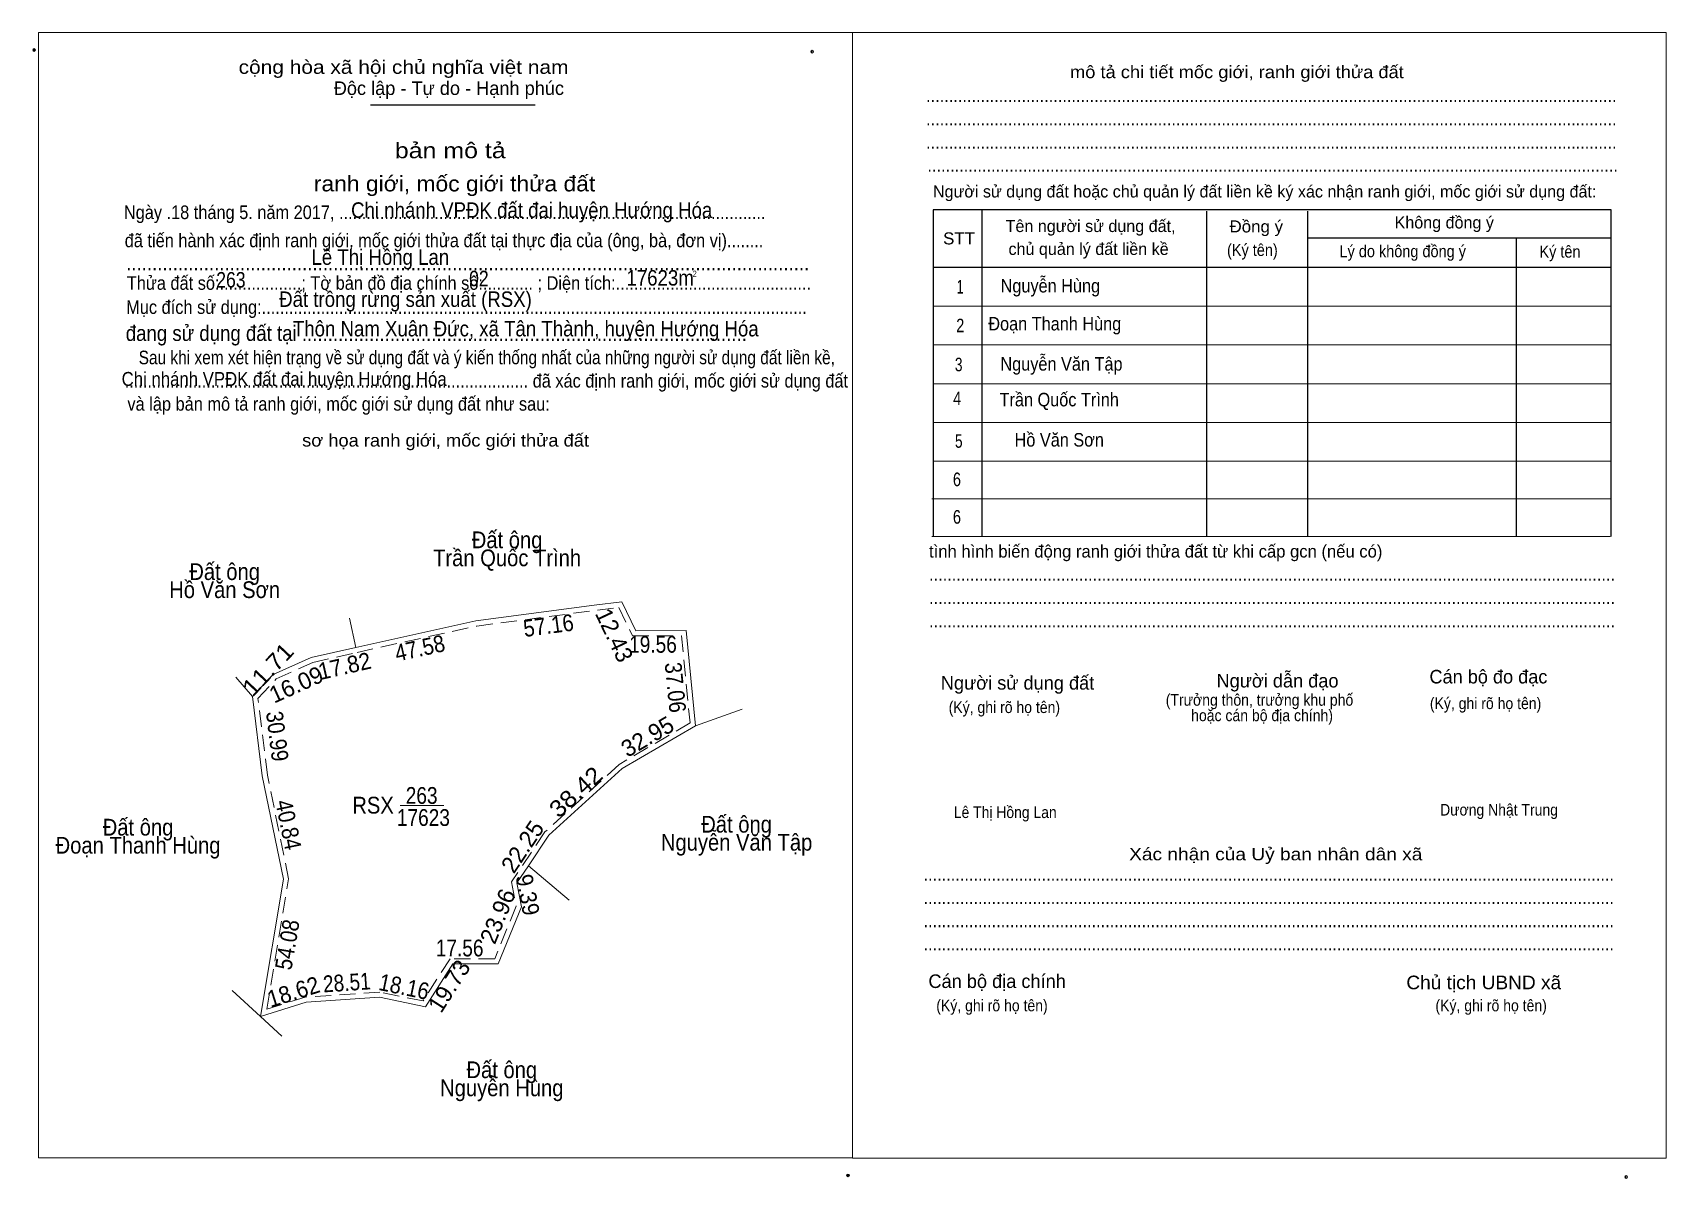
# Model space of a CAD drawing. Header units: metres. Extents: x 537516 to 542248, y 1836644 to 1838078.
# Drawn here: x 541615 to 542248, y 1836644 to 1837088 of the extents above; entities that cross this region are included whole.
import ezdxf
from ezdxf.enums import TextEntityAlignment as Align

# ---------------------------------------------------------------- set-up
doc = ezdxf.new("R2010")
doc.units = ezdxf.units.M
doc.header["$LTSCALE"] = 2.1
doc.header["$PDMODE"] = 32
doc.header["$PDSIZE"] = 1.05
doc.linetypes.add('DOTTED', pattern=[1.5, 0.3, -1.2])
doc.linetypes.add('MEDIUM_DASHED', pattern=[4.5, 3, -1.5])
for name, color, linetype, lineweight in [('1', 7, 'DOTTED', 13), ('10', 7, 'Continuous', 13), ('63', 7, 'Continuous', 13), ('7', 7, 'Continuous', 13)]:
    doc.layers.add(name, color=color, linetype=linetype, lineweight=lineweight)
for name, color, linetype in [('17', 7, 'Continuous'), ('25', 7, 'Continuous'), ('6', 7, 'Continuous')]:
    doc.layers.add(name, color=color, linetype=linetype)

msp = doc.modelspace()

# ---------------------------------------------------------------- linework, layer by layer
at = {"layer": '1', "linetype": 'MEDIUM_DASHED'}
msp.add_lwpolyline([(541841.86, 1836865.15), (541847.11, 1836854.09), (541866.12, 1836854.13), (541869.44, 1836820.33), (541841.94, 1836804.22), (541813.2, 1836778.05), (541800.2, 1836758.69), (541802.04, 1836749.24), (541793.71, 1836728.86), (541776.4, 1836728.86), (541765.91, 1836712.48), (541749.2, 1836715.91), (541720.24, 1836713.98), (541705.35, 1836709.31), (541713.82, 1836759.8), (541705.59, 1836800.09), (541701.92, 1836829.84), (541709.04, 1836837.39), (541723.17, 1836843.76), (541740.34, 1836847.68), (541786.72, 1836857.9)], close=True, dxfattribs=at)
at = {"layer": '10'}
for p, q in [((541737.42, 1836861.01), (541739.9, 1836849.63)), ((541699.82, 1836830.53), (541693.33, 1836838.08)), ((541889.62, 1836825.67), (541871.56, 1836819.25)), ((541822.52, 1836751.56), (541806.76, 1836764.88)), ((541691.91, 1836716.6), (541702.84, 1836706.43)), ((541702.84, 1836706.43), (541711.23, 1836698.84))]:
    msp.add_line(p, q, dxfattribs=at)
for points in [[(541871.56, 1836819.25), (541867.93, 1836856.13), (541848.37, 1836856.09), (541843.04, 1836867.32), (541832.2, 1836865.97), (541786.37, 1836859.87), (541743.33, 1836850.41), (541739.9, 1836849.63)], [(541739.9, 1836849.63), (541722.53, 1836845.67), (541707.86, 1836839.05), (541699.82, 1836830.53)], [(541699.82, 1836830.53), (541703.61, 1836799.77), (541711.79, 1836759.76), (541702.84, 1836706.43)], [(541806.76, 1836764.88), (541814.73, 1836776.73), (541843.13, 1836802.6), (541871.56, 1836819.25)], [(541702.84, 1836706.43), (541720.61, 1836712), (541749.06, 1836713.9), (541766.85, 1836710.24), (541777.49, 1836726.86), (541795.05, 1836726.86), (541804.12, 1836749.04), (541802.32, 1836758.26), (541806.76, 1836764.88)]]:
    msp.add_lwpolyline(points, dxfattribs=at)
at = {"layer": '63'}
msp.add_line((541757.01, 1836788.25), (541773.95, 1836788.25), dxfattribs=at)
at = {"layer": '7', "lineweight": 25}
for p, q in [((541745.61, 1837060.08), (541809.42, 1837060.08)), ((541982.55, 1837019.32), (541982.55, 1836892.68)), ((542069.6, 1837018.86), (542069.6, 1836892.68)), ((542108.88, 1837018.86), (542108.88, 1836892.68)), ((542108.88, 1837008.48), (542226.58, 1837008.48)), ((542189.7, 1837008.48), (542189.7, 1836892.68)), ((541963.65, 1836997.04), (542226.58, 1836997.04))]:
    msp.add_line(p, q, dxfattribs=at)
at = {"layer": '7'}
for p, q in [((541963.65, 1836981.99), (542226.58, 1836981.99)), ((541963.65, 1836966.94), (542226.58, 1836966.94)), ((541963.65, 1836951.89), (542226.58, 1836951.89)), ((541963.65, 1836936.84), (542226.58, 1836936.84)), ((541963.65, 1836921.79), (542226.58, 1836921.79)), ((541963.19, 1836907.24), (542226.12, 1836907.24)), ((541963.65, 1836907.23), (542226.58, 1836907.23)), ((541963.19, 1836892.68), (542226.12, 1836892.68))]:
    msp.add_line(p, q, dxfattribs=at)
for points in [[(541616.8, 1837088.04), (541932.36, 1837088.04), (541932.36, 1836651.58), (541616.8, 1836651.58)], [(541932.36, 1837088.04), (542247.93, 1837088.04), (542247.93, 1836651.57), (541932.36, 1836651.57)], [(541932.37, 1837088.04), (542247.93, 1837088.04), (542247.93, 1836651.57), (541932.37, 1836651.57)]]:
    msp.add_lwpolyline(points, close=True, dxfattribs=at)
at = {"layer": '7', "lineweight": 25}
msp.add_lwpolyline([(542226.58, 1836892.68), (542226.58, 1837019.32), (541963.65, 1837019.32), (541963.65, 1836892.68)], dxfattribs=at)
at = {"layer": '7'}
for p in [(541615.1, 1837081.31), (541916.77, 1837080.67), (541930.67, 1836644.84), (542232.34, 1836644.21)]:
    msp.add_point(p, dxfattribs=at)

# ---------------------------------------------------------------- texts
at = {"layer": '1'}
for s, width, p in [('263', 0.85, (541765.375, 1836788.94)), ('RSX', 0.9, (541746.535, 1836785.17)), ('17623', 0.85, (541766.06, 1836780.37))]:
    msp.add_text(s, height=6.5, dxfattribs=dict(at, width=width)).set_placement(p, align=Align.CENTER)
at = {"layer": '17', "width": 0.9}
for s, height, p in [('Lê Thị Hồng Lan', 4.48, (541971.7, 1836783.43)), ('Dương Nhật Trung', 4.5, (542160.22, 1836784.39))]:
    msp.add_text(s, height=height, dxfattribs=at).set_placement(p)
at = {"layer": '25', "width": 0.9}
for s, height, p in [('Chi nhánh VPĐK đất đai huyện Hướng Hóa', 6, (541738.02, 1837016.23)), ('Đất trồng rừng sản xuất (RSX)', 6, (541710.14, 1836981.67)), ('Chi nhánh VPĐK đất đai huyện Hướng Hóa', 5.4, (541649.06, 1836951.03))]:
    msp.add_text(s, height=height, dxfattribs=at).set_placement(p)
at = {"layer": '6', "width": 0.9}
msp.add_text('Lê Thị Hồng Lan', height=6, dxfattribs=at).set_placement((541722.66, 1836997.99))
at = {"layer": '63'}
for s, width, p in [('Đất ông', 0.9, (541798.5, 1836888.08)), ('Trần Quốc Trình', 0.9, (541798.505, 1836881.08)), ('Đất ông', 0.9, (541689, 1836875.75)), ('Hồ Văn Sơn', 0.9, (541688.995, 1836868.75)), ('Đất ông', 0.9, (541655.43, 1836776.63)), ('Đất ông', 0.9, (541887.48, 1836777.78)), ('Đoạn Thanh Hùng', 0.9, (541655.43, 1836769.63)), ('Nguyễn Văn Tập', 0.9, (541887.48, 1836770.78)), ('17.56', 0.85, (541780.105, 1836729.77)), ('Đất ông', 0.9, (541796.45, 1836682.54)), ('Nguyễn Hùng', 0.9, (541796.445, 1836675.54))]:
    msp.add_text(s, height=6.5, dxfattribs=dict(at, width=width)).set_placement(p, align=Align.CENTER)
for s, rotation, width, p in [('57.16', 7.489, 0.9, (541814.961, 1836854.906)), ('11.71', 46.66, 1.1, (541708.166, 1836838.914)), ('47.58', 12.427, 0.9, (541765.366, 1836846.163)), ('19.56', 0.117, 0.85, (541855.068, 1836847.539)), ('17.82', 12.843, 0.95, (541736.223, 1836839.252)), ('37.06', 275.621, 0.9, (541860.545, 1836833.773)), ('30.99', 277.024, 0.9, (541706.209, 1836814.752)), ('38.42', 42.331, 1.1, (541827.341, 1836791.145)), ('40.84', 281.555, 0.9, (541710.577, 1836780.156)), ('9.39', 281.047, 0.95, (541803.334, 1836753.023)), ('54.08', 80.473, 0.9, (541716.485, 1836733.792)), ('28.51', 3.821, 0.85, (541736.583, 1836716.4)), ('18.62', 17.404, 0.95, (541716.613, 1836712.936)), ('18.16', 348.375, 0.9, (541757.915, 1836714.844))]:
    msp.add_text(s, height=6.5, rotation=rotation, dxfattribs=dict(at, width=width)).set_placement(p, align=Align.CENTER)
for s, rotation, p in [('12.43', 295.39, (541837.12, 1836852.963)), ('16.09', 24.288, (541718.078, 1836832.241)), ('32.95', 30.355, (541854.553, 1836812.226)), ('22.25', 56.103, (541807.182, 1836770.517)), ('23.96', 67.759, (541797.875, 1836744.145)), ('19.73', 57.373, (541778.772, 1836716.533))]:
    msp.add_text(s, height=6.5, rotation=rotation, dxfattribs=at).set_placement(p, align=Align.CENTER)
at = {"layer": '7'}
for s, height, width, p in [('cộng hòa xã hội chủ nghĩa việt nam', 5.267, 1.15, (541694.42, 1837072.07)), ('........................................................................................................................................................', 5.267, 0.9, (541960.94, 1837061.11)), ('........................................................................................................................................................', 5.267, 0.9, (541960.94, 1837052.11)), ('........................................................................................................................................................', 5.267, 0.9, (541960.94, 1837043.03)), ('........................................................................................................................................................', 5.267, 0.9, (541961.46, 1837034.07)), ('Ngày .18 tháng 5. năm 2017, ..............................................................................................', 5.26, 0.9, (541649.94, 1837015.75)), ('Đồng ý', 4.666, 1.05, (542078.58, 1837010.55)), (' đã tiến hành xác định ranh giới, mốc giới thửa đất tại thực địa của (ông, bà, đơn vị)........', 5.268, 0.9, (541648.5, 1837004.83)), ('STT', 4.666, 1.05, (541967.54, 1837005.91)), ('(Ký tên)', 4.666, 0.9, (542077.62, 1837001.43)), ('Lý do không đồng ý', 4.666, 0.9, (542121.22, 1837000.95)), ('Ký tên', 4.666, 0.9, (542198.74, 1837000.79)), ('....................................................................................................................................', 6, 0.9, (541650.82, 1836995.83)), ('02', 6, 0.85, (541783.78, 1836989.71)), ('17623m', 6, 0.9, (541844.78, 1836989.95)), ('2', 2.4, 0.8, (541870.48, 1836993.31)), ('Thửa đất số:..................; Tờ bản đồ địa chính số:........... ; Diện tích:...........................................', 5.268, 0.9, (541651.06, 1836988.31)), ('263', 6, 0.85, (541685.74, 1836989.19)), ('Mục đích sử dụng:........................................................................................................................', 5.268, 0.9, (541650.82, 1836978.95)), ('Thôn Nam Xuân Đức, xã Tân Thành, huyện Hướng Hóa', 6, 0.9, (541715.46, 1836970.23)), ('đang sử dụng đất tại ......................................................................................', 6, 0.9, (541650.66, 1836968.47)), ('Sau khi xem xét hiện trạng về sử dụng đất và ý kiến thống nhất của những người sử dụng đất liền kề,', 5.268, 0.85, (541655.66, 1836959.43)), ('......................................................................................... đã xác định ranh giới, mốc giới sử dụng đất', 5.256, 0.9, (541650.26, 1836950.39)), (' và lập bản mô tả ranh giới, mốc giới sử dụng đất như sau:', 5.268, 0.9, (541649.54, 1836941.43)), ('.......................................................................................................................................................', 5.267, 0.9, (541962.1, 1836875.43)), ('.......................................................................................................................................................', 5.267, 0.9, (541962.1, 1836866.39)), ('.......................................................................................................................................................', 5.267, 0.9, (541962.1, 1836857.35)), ('(Ký, ghi rõ họ tên)', 4.515, 0.9, (541969.7, 1836824.15)), ('(Ký, ghi rõ họ tên)', 4.515, 0.9, (542156.26, 1836825.67)), ('........................................................................................................................................................', 5.267, 0.9, (541959.94, 1836759.11)), ('........................................................................................................................................................', 5.267, 0.9, (541959.94, 1836750.07)), ('........................................................................................................................................................', 5.267, 0.9, (541959.94, 1836741.07)), ('........................................................................................................................................................', 5.267, 0.9, (541959.94, 1836732.07)), ('Chủ tịch UBND xã', 5.268, 1.05, (542147.14, 1836717.03)), ('(Ký, ghi rõ họ tên)', 4.515, 0.9, (541964.9, 1836708.47)), ('(Ký, ghi rõ họ tên)', 4.515, 0.9, (542158.42, 1836708.47))]:
    msp.add_text(s, height=height, dxfattribs=dict(at, width=width)).set_placement(p)
for s, height, width, p in [('mô tả chi tiết mốc giới, ranh giới thửa đất', 4.816, 1.1, (542081.445, 1837070.39)), ('bản mô tả', 6.02, 1.2, (541776.47, 1837039.35)), ('ranh giới, mốc giới thửa đất', 6.02, 1.1, (541778.14, 1837026.47)), ('1', 5.268, 0.7, (541974.155, 1836986.87)), ('Nguyễn Hùng', 5.24, 0.9, (542009.12, 1836987.27)), ('2', 5.268, 0.8, (541974.19, 1836971.83)), ('Đoạn Thanh Hùng', 5.24, 0.9, (542010.84, 1836972.55)), ('3', 5.268, 0.75, (541973.585, 1836956.71)), ('Nguyễn Văn Tập', 5.24, 0.9, (542013.435, 1836956.96)), ('4', 5.268, 0.8, (541973.005, 1836943.59)), ('Trần Quốc Trình', 5.24, 0.9, (542012.57, 1836943.1)), ('sơ họa ranh giới, mốc giới thửa đất', 4.816, 1.1, (541774.645, 1836927.51)), ('5', 5.268, 0.75, (541973.625, 1836927.03)), ('Hồ Văn Sơn', 5.24, 0.9, (542012.57, 1836927.51)), ('6', 5.268, 0.8, (541972.91, 1836912.15)), ('6', 5.268, 0.8, (541972.91, 1836897.59)), ('(Trưởng thôn, trưởng khu phố', 4.515, 0.9, (542090.205, 1836826.99)), ('hoặc cán bộ địa chính)', 4.515, 0.9, (542091.205, 1836820.99)), ('Xác nhận của Uỷ ban nhân dân xã', 4.818, 1.15, (542096.51, 1836767.03))]:
    msp.add_text(s, height=height, dxfattribs=dict(at, width=width)).set_placement(p, align=Align.CENTER)
for s, height, p in [('Độc lập - Tự do - Hạnh phúc', 5.267, (541731.3, 1837063.87)), ('Người sử dụng đất hoặc chủ quản lý đất liền kề ký xác nhận ranh giới, mốc giới sử dụng đất:', 4.666, (541963.62, 1837024.11)), ('Tên người sử dụng đất,', 4.666, (541991.78, 1837010.71)), ('Không đồng ý', 4.666, (542142.58, 1837012.11)), ('chủ quản lý đất liền kề', 4.666, (541992.9, 1837001.83)), ('tình hình biến động ranh giới thửa đất từ khi cấp gcn (nếu có)', 4.816, (541962.1, 1836884.47)), ('Người sử dụng đất', 5.268, (541966.66, 1836833.23)), ('Người dẫn đạo', 5.265, (542073.54, 1836834.07)), ('Cán bộ đo đạc', 5.256, (542156.1, 1836835.63)), ('Cán bộ địa chính', 5.268, (541961.86, 1836717.51))]:
    msp.add_text(s, height=height, dxfattribs=at).set_placement(p)

doc.saveas('drawing.dxf')
